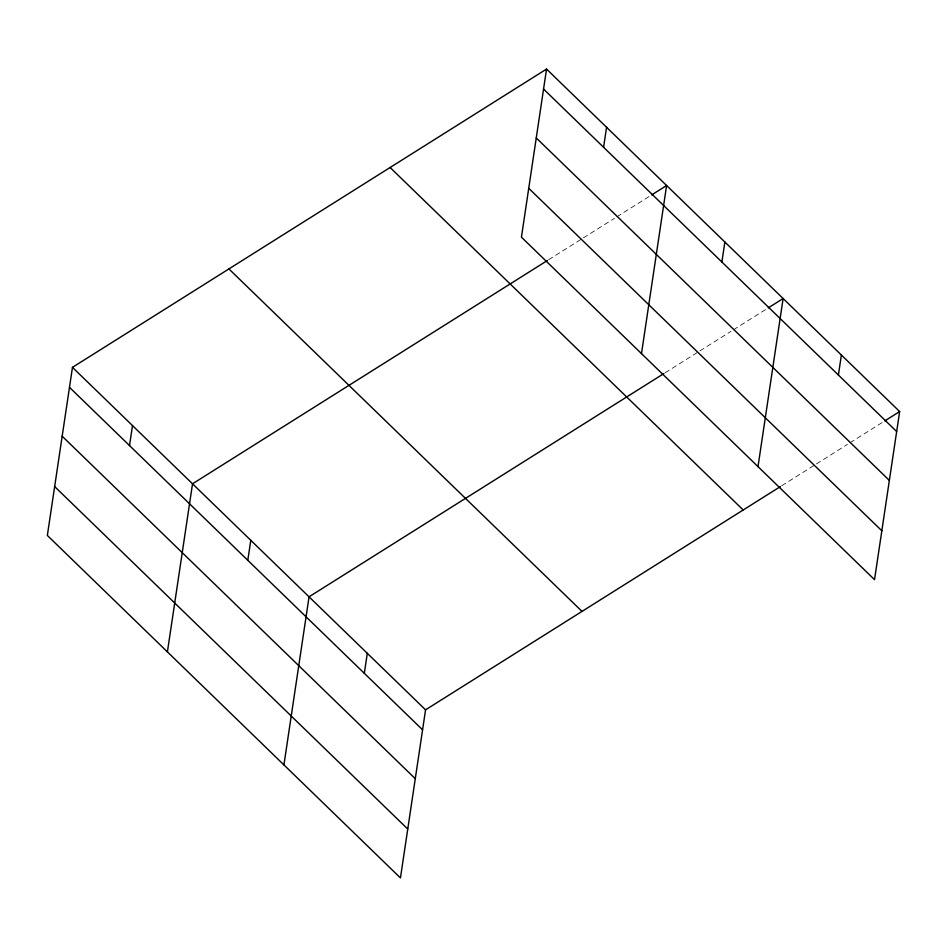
<?xml version="1.0" encoding="UTF-8"?>
<svg xmlns="http://www.w3.org/2000/svg" width="947" height="947" viewBox="0 0 947 947"><rect width="100%" height="100%" fill="white"/><g stroke="black" fill="none" stroke-linecap="round" stroke-linejoin="round"><path stroke-width="0.71" stroke-dasharray="4.74 3.55" d="M548.644 259.727L582.168 238.644M583.411 237.863L614.449 218.331M616.935 216.768L650.459 195.674M665.173 372.751L698.697 351.657M699.94 350.875L730.977 331.343M733.463 329.781L766.987 308.686M781.689 485.764L815.225 464.681M816.456 463.9L847.506 444.368M849.98 442.805L883.504 421.711"/><path stroke-width="1.42" d="M546.549 69.072L521.43 237.164L874.531 579.647L899.65 411.554L546.549 69.072L72.469 367.353L47.35 535.446L400.451 877.928L425.57 709.836L780.458 486.545M129.514 445.563L132.497 425.57M167.406 651.891L192.525 483.799L547.402 260.508M247.794 560.293L250.789 540.299M283.922 764.904L309.053 596.811L663.93 373.532M364.323 673.317L367.306 653.323M603.582 147.294L606.577 127.3M641.486 353.61L666.605 185.517L651.702 194.893M721.874 262.023L724.869 242.03M758.002 466.634L783.122 298.542L768.23 307.905M838.403 375.036L841.386 355.042M884.747 420.93L899.65 411.554M543.566 89.065L896.667 431.548M536.262 137.942L889.363 480.425M528.734 188.299L881.835 530.782M390.105 167.501L743.206 509.983M228.914 268.924L582.014 611.395M72.469 367.353L425.57 709.836M69.486 387.347L422.587 729.829M62.182 436.212L415.283 778.694M54.654 486.569L407.755 829.051"/></g></svg>
